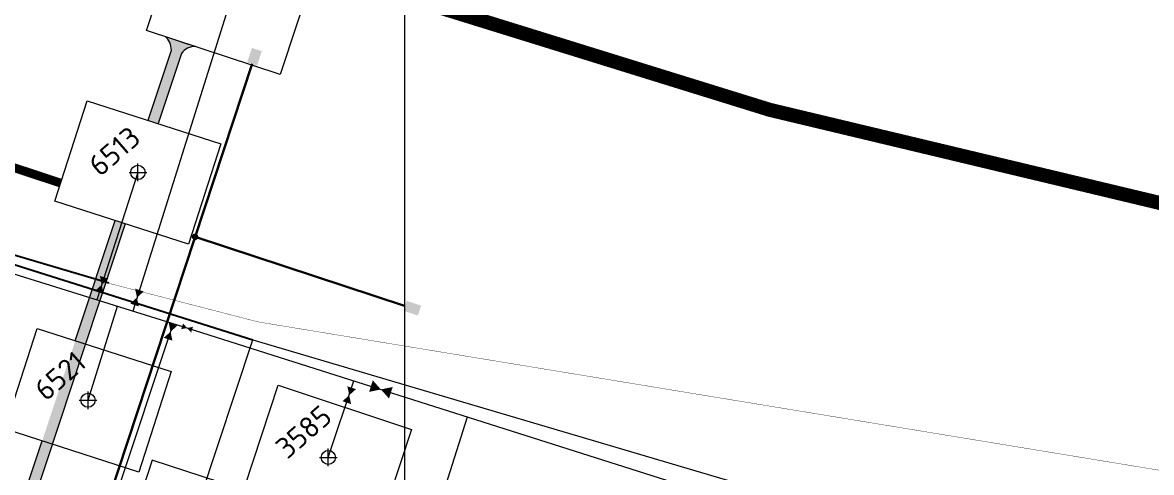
# Model space of a CAD drawing. Header units: millimetres. Extents: x 519 to 9564855, y -810 to 5021775.
# Drawn here: x 9537783 to 9538425, y 4999039 to 4999295 of the extents above; entities that cross this region are included whole.
import ezdxf

# ---------------------------------------------------------------- set-up
doc = ezdxf.new("R2010")
doc.units = ezdxf.units.MM
doc.header["$LTSCALE"] = 2
doc.header["$MEASUREMENT"] = 0
doc.header["$PDMODE"] = 2
doc.header["$PDSIZE"] = 5
doc.linetypes.add('92051501$0$GROUND1', pattern=[60, 50, -10])
for name, color, linetype in [('Existing roads', 41, 'Continuous'), ('GRID_PULKOVO', 7, 'Continuous'), ('OilColl&Flowlines', 3, 'Continuous'), ('Газопровод', 4, 'Continuous'), ('Скважины 2017г', 221, 'Continuous'), ('Скважины на 2015 год', 7, 'Continuous')]:
    doc.layers.add(name, color=color, linetype=linetype)
for name, color, linetype, lineweight in [('PPLINE_GAS', 4, 'GAS_LINE', 30), ('WELLS(drilled after 2000y)', 6, 'Continuous', 40), ('Скважины на 2023 год', 201, 'Continuous', 20), ('Электро', 1, 'Continuous', 30), ('Электроснаб', 1, 'Continuous', 18), ('Электроснабжене', 1, 'Continuous', 18)]:
    doc.layers.add(name, color=color, linetype=linetype, lineweight=lineweight)
doc.styles.add('92051501$0$STANDARD', font='simplex.shx')
doc.styles.add('Elect', font='isocpeur.ttf')
doc.styles.add('GeoApp', font='', dxfattribs={"height": 1})
doc.styles.get('GeoApp').set_extended_font_data('D431', italic=True)
doc.linetypes.add('g5_121_g', pattern='A,4,-0.4,["Г",GeoApp,S=1,R=0,X=0,Y=-0.5],-1.2,12', length=17.6)
doc.linetypes.add('GAS_LINE', pattern='A,0.5,-0.2,["G",92051501$0$STANDARD,S=0.1,R=0,X=-0.1,Y=-0.05],-0.05', length=0.75)

# ---------------------------------------------------------------- blocks, each defined once
blk = doc.blocks.new('92051501$0$VALVE')
at = {"layer": 'OilColl&Flowlines'}
for points in [[(-5.97, -3.45), (-5.97, 3.45), (0, 0)], [(5.97, -3.45), (0, 0), (5.97, 3.45)]]:
    blk.add_solid(points, dxfattribs=at)

msp = doc.modelspace()

# ---------------------------------------------------------------- hatches: boundary and pattern name
at = {"layer": 'Existing roads', "lineweight": 0}
h = msp.add_hatch(color=256, dxfattribs=at)
h.paths.add_polyline_path([(9537821.32489, 4999121.2388), (9537815.62635, 4999123.12434), (9537782.28299, 4999022.35316), (9537787.98153, 4999020.46762)])
h.paths.add_polyline_path([(9537787.98153, 4999020.46762), (9537782.28299, 4999022.35316), (9537774.88674, 4999000), (9537781.20917, 4999000)])
edge = h.paths.add_edge_path()
edge.add_line((9537780.4378, 4998997.66877), (9537781.20917, 4999000))
edge.add_line((9537781.20917, 4999000), (9537774.88674, 4999000))
edge.add_line((9537774.88674, 4999000), (9537774.73927, 4998999.55431))
edge.add_arc((9537767.61892, 4999001.9103), 7.5, 251.69155602, 341.6915562, ccw=False)
edge.add_line((9537765.26293, 4998994.78996), (9537785.20216, 4998988.19243))
edge.add_arc((9537787.55815, 4998995.31277), 7.5, 161.691556, 251.69155597, ccw=False)
h.paths.add_polyline_path([(9537841.00989, 4999180.73132), (9537835.29552, 4999182.56902), (9537815.62635, 4999123.12434), (9537821.32489, 4999121.2388)])
edge = h.paths.add_edge_path()
edge.add_arc((9537880.73748, 4999271.92215), 9.53165, 87.27250629, 143.79721627, ccw=False)
edge.add_line((9537881.19105, 4999281.443), (9537863.73819, 4999287.21784))
edge.add_arc((9537857.20985, 4999279.4619), 10.13774, -0.13760789, 49.91194914, ccw=False)
edge.add_line((9537867.34756, 4999279.43755), (9537854.14412, 4999239.53378))
edge.add_line((9537854.14412, 4999239.53378), (9537859.85849, 4999237.69608))
edge.add_line((9537859.85849, 4999237.69608), (9537873.04609, 4999277.55197))
at = {"layer": 'Электро'}
for points in [[(9537910.522, 4999272.54476), (9537916.13423, 4999270.68778), (9537918.84146, 4999278.86964), (9537913.22923, 4999280.72662)], [(9538007.67544, 4999128.51868), (9538009.53243, 4999134.13092), (9538001.35057, 4999136.83815), (9537999.49358, 4999131.22591)]]:
    msp.add_hatch(color=256, dxfattribs=at).paths.add_polyline_path(points)
h = msp.add_hatch(color=256, dxfattribs=at)
edge = h.paths.add_edge_path()
edge.add_arc((9537880.86474, 4999173.25736), 1.2343, 0, 360)
at = {"layer": 'Электроснаб', "lineweight": 0}
for points in [[(9537910.522, 4999272.54476), (9537916.13423, 4999270.68778), (9537918.84146, 4999278.86964), (9537913.22923, 4999280.72662)], [(9538007.67544, 4999128.51868), (9538009.53243, 4999134.13092), (9538001.35057, 4999136.83815), (9537999.49358, 4999131.22591)]]:
    msp.add_hatch(color=1, dxfattribs=at).paths.add_polyline_path(points)
h = msp.add_hatch(color=1, dxfattribs=at)
edge = h.paths.add_edge_path()
edge.add_arc((9537880.86474, 4999173.25736), 1.2343, 0, 360)
at = {"layer": 'Электроснабжене', "lineweight": 0}
for points in [[(9537910.522, 4999272.54476), (9537916.13423, 4999270.68778), (9537918.84146, 4999278.86964), (9537913.22923, 4999280.72662)], [(9538007.67544, 4999128.51868), (9538009.53243, 4999134.13092), (9538001.35057, 4999136.83815), (9537999.49358, 4999131.22591)]]:
    msp.add_hatch(color=1, dxfattribs=at).paths.add_polyline_path(points)
h = msp.add_hatch(color=1, dxfattribs=at)
edge = h.paths.add_edge_path()
edge.add_arc((9537880.86474, 4999173.25736), 1.2343, 0, 360)

# ---------------------------------------------------------------- linework, layer by layer
at = {"layer": 'Existing roads', "lineweight": 0}
for p, q in [((9537867.41299, 4999286.00191), (9537876.90901, 4999282.85985)), ((9537700.29795, 4999238.24849), (9537804.33351, 4999203.82501))]:
    msp.add_line(p, q, dxfattribs=at)
at = {"layer": 'Existing roads', "lineweight": 0, "flags": 128}
for points in [[(9537854.14412, 4999239.53378), (9537867.34757, 4999279.43759, 0.221918993), (9537863.73819, 4999287.21784)], [(9537881.19105, 4999281.443, 0.251761199), (9537873.04609, 4999277.55197), (9537859.85849, 4999237.69608)], [(9537841.00989, 4999180.73132), (9537780.4378, 4998997.66877, 0.414213562), (9537785.20216, 4998988.19243)], [(9537765.26293, 4998994.78996, 0.414213562), (9537774.73927, 4998999.55431), (9537793.80606, 4999057.17848)]]:
    msp.add_lwpolyline(points, format="xyb", dxfattribs=at)
at = {"layer": 'Existing roads', "lineweight": 0, "const_width": 5}
msp.add_lwpolyline([(9537700.29795, 4999238.24849), (9537804.33351, 4999203.82501)], dxfattribs=at)
at = {"layer": 'Existing roads', "lineweight": 0, "flags": 128}
msp.add_lwpolyline([(9537812.65467, 4999114.14324), (9537835.29552, 4999182.56902)], dxfattribs=at)
at = {"layer": 'GRID_PULKOVO', "lineweight": 0}
msp.add_line((9538000, 5010000), (9538000, 4992000), dxfattribs=at)
at = {"layer": 'OilColl&Flowlines', "lineweight": 0}
for p, q in [((9537900.7, 4999306.6), (9537845.33606, 4999131.07096)), ((9537394.35793, 4999271.62923), (9537876.75795, 4999121.27757)), ((9537868.4307, 4999123.89379), (9537782.6, 4998866.5)), ((9537876.75795, 4999121.27757), (9538823.12295, 4998821.47873)), ((9537956.7, 4999047.8), (9537971.17731, 4999091.36647)), ((9538003.1, 4998967.3), (9538035.907, 4999070.86076))]:
    msp.add_line(p, q, dxfattribs=at)
for points in [[(9537831.56627, 4999149.42149), (9537827.71589, 4999145.99195), (9537826.67101, 4999151.04124)], [(9537828.76078, 4999140.94267), (9537823.86552, 4999142.56242), (9537827.71589, 4999145.99195)], [(9537848.80128, 4999133.69524), (9537843.90603, 4999135.31499), (9537847.7564, 4999138.74452)], [(9537851.60677, 4999142.17406), (9537847.7564, 4999138.74452), (9537846.71152, 4999143.79381)], [(9537867.93885, 4999114.23607), (9537863.0436, 4999115.85582), (9537866.89397, 4999119.28536)], [(9537870.74434, 4999122.7149), (9537866.89397, 4999119.28536), (9537865.84909, 4999124.33465)], [(9537972.43853, 4999086.62294), (9537968.58816, 4999083.1934), (9537967.54328, 4999088.24269)], [(9537969.63304, 4999078.14411), (9537964.73779, 4999079.76386), (9537968.58816, 4999083.1934)]]:
    msp.add_solid(points, dxfattribs=at)
at = {"layer": 'PPLINE_GAS', "linetype": 'g5_121_g', "lineweight": -2}
msp.add_line((9537831.81227, 4999146.8258), (9535279.41281, 4999904.81595), dxfattribs=at)
at = {"layer": 'PPLINE_GAS', "linetype": 'GAS_LINE', "lineweight": 0, "ltscale": 20}
msp.add_line((9537867.00705, 4998973.70509, 0), (9537913.66251, 4999114.70847, 0), dxfattribs=at)
at = {"layer": 'PPLINE_GAS', "linetype": 'g5_121_g', "lineweight": 0}
msp.add_line((9537913.66251, 4999114.70847, 0), (9538827.54659, 4998845.07253), dxfattribs=at)
at = {"layer": 'PPLINE_GAS', "linetype": 'g5_121_g', "lineweight": -2}
msp.add_lwpolyline([(9535281.39298, 4999898.00414), (9537698.38059, 4999182.63516), (9537913.66251, 4999114.70847)], dxfattribs=at)
at = {"layer": 'PPLINE_GAS', "linetype": 'g5_121_g', "lineweight": -2, "const_width": 0.2}
msp.add_lwpolyline([(9537831.81227, 4999146.8258), (9537916.7796, 4999124.87094), (9539818.92763, 4998812.07021), (9541254.47752, 4998655.71676), (9542078.75562, 4998382.97871), (9541951.37597, 4998003.12532)], dxfattribs=at)
at = {"layer": 'WELLS(drilled after 2000y)', "color": 0, "linetype": 'ByBlock', "lineweight": 0, "ltscale": 5}
msp.add_lwpolyline([(9537853.28202, 4999290.6776), (9537872.13745, 4999347.66299), (9537948.11798, 4999322.52241), (9537929.26254, 4999265.53702), (9537853.28202, 4999290.6776)], dxfattribs=at)
at = {"layer": 'WELLS(drilled after 2000y)', "color": 0, "linetype": 'ByBlock', "lineweight": 0}
msp.add_lwpolyline([(9537909.28202, 4999031.8776), (9537928.13745, 4999088.86299), (9538004.11798, 4999063.72241), (9537985.26254, 4999006.73702), (9537909.28202, 4999031.8776)], dxfattribs=at)
msp.add_circle((9537956.7, 4999047.8), 4, dxfattribs=at)
msp.add_point((9537956.7, 4999047.8), dxfattribs=at)
at = {"layer": 'Газопровод', "color": 132, "linetype": '92051501$0$GROUND1', "lineweight": 100, "const_width": 8}
msp.add_lwpolyline([(9535019.30777, 5000268.41216), (9535549.94724, 5000124.68543), (9535575.38997, 5000080.34023), (9535762.92605, 5000028.6546), (9535921.7141, 4999973.3482), (9536016.14979, 4999940.45594), (9536299.45685, 4999841.77916), (9536429.47294, 4999796.49413), (9536488.98253, 4999778.05777), (9536680.02453, 4999718.87202), (9536871.06653, 4999659.68626), (9536931.65347, 4999640.91613), (9536966.19583, 4999628.81712), (9537249.32986, 4999529.64497), (9537264.85214, 4999524.20804), (9537345.24438, 4999501.27231), (9537537.57031, 4999446.40215), (9537729.89624, 4999391.53198), (9537825.94199, 4999363.86113), (9537921.46299, 4999334.26825), (9538112.50499, 4999275.0825), (9538208.05719, 4999245.47995), (9538499.86844, 4999175.86436)], dxfattribs=at)
at = {"layer": 'Скважины 2017г', "color": 0, "linetype": 'ByBlock', "lineweight": 0}
msp.add_lwpolyline([(9537867.16813, 4999096.61215), (9537848.79912, 4999039.49316), (9537772.64046, 4999063.98517), (9537791.00947, 4999121.10416), (9537867.16813, 4999096.61215)], dxfattribs=at)
msp.add_circle((9537819.9, 4999080.3), 4, dxfattribs=at)
msp.add_point((9537819.9, 4999080.3), dxfattribs=at)
at = {"layer": 'Скважины на 2015 год', "color": 3, "linetype": 'ByBlock', "lineweight": 0, "ltscale": 5}
for p, q in [((9537848.3, 4999209.9), (9537824.96505, 4999137.42008)), ((9537819.9, 4999080.3), (9537836.69718, 4999133.76348))]:
    msp.add_line(p, q, dxfattribs=at)
at = {"layer": 'Скважины на 2015 год', "color": 0, "linetype": 'ByBlock', "lineweight": 0}
msp.add_lwpolyline([(9537895.56813, 4999226.21215), (9537877.19912, 4999169.09316), (9537801.04046, 4999193.58517), (9537819.40947, 4999250.70416), (9537895.56813, 4999226.21215)], dxfattribs=at)
msp.add_circle((9537848.3, 4999209.9), 4.09, dxfattribs=at)
msp.add_point((9537848.3, 4999209.9), dxfattribs=at)
at = {"layer": 'Скважины на 2023 год', "color": 0, "linetype": 'ByBlock', "lineweight": 0}
msp.add_lwpolyline([(9537837.80241, 4998989.14789), (9537913.88693, 4998964.42653), (9537932.42795, 4999021.48992), (9537856.34343, 4999046.21128)], close=True, dxfattribs=at)
at = {"layer": 'Электро'}
for p, q in [((9537819.37613, 4998987.11597, 0), (9537913.27298, 4999271.62566)), ((9538000, 4999133.93112), (9537880.81161, 4999173.26692, 0))]:
    msp.add_line(p, q, dxfattribs=at)
msp.add_circle((9537880.86474, 4999173.25736, 0), 1.2343, dxfattribs=at)
at = {"layer": 'Электроснаб', "color": 1, "lineweight": 0}
for p, q in [((9537819.37613, 4998987.11597, 0), (9537913.27298, 4999271.62566)), ((9538000, 4999133.93112), (9537880.81161, 4999173.26692, 0))]:
    msp.add_line(p, q, dxfattribs=at)
msp.add_circle((9537880.86474, 4999173.25736, 0), 1.2343, dxfattribs=at)
at = {"layer": 'Электроснабжене', "color": 1, "lineweight": 0}
for p, q in [((9537819.37613, 4998987.11597, 0), (9537913.27298, 4999271.62566)), ((9538000, 4999133.93112), (9537880.81161, 4999173.26692, 0))]:
    msp.add_line(p, q, dxfattribs=at)
msp.add_circle((9537880.86474, 4999173.25736, 0), 1.2343, dxfattribs=at)

# ---------------------------------------------------------------- block references
at = {"layer": 'OilColl&Flowlines', "lineweight": 0, "xscale": 0.4999999990464039, "yscale": 0.4999999990464039, "zscale": 0.4999999990464039, "rotation": 341.6915560198701}
msp.add_blockref('92051501$0$VALVE', (9537876.32609, 4999121.41325), dxfattribs=at)
at = {"layer": 'OilColl&Flowlines', "lineweight": 0, "rotation": 341.6915559985446}
msp.add_blockref('92051501$0$VALVE', (9537986.62637, 4999086.47237), dxfattribs=at)

# ---------------------------------------------------------------- texts
at = {"layer": 'WELLS(drilled after 2000y)', "color": 0, "linetype": 'ByBlock', "lineweight": 0, "style": 'Elect'}
msp.add_text(' 3585', height=12, rotation=41, dxfattribs=at).set_placement((9537927.61986, 4999041.35038))
at = {"layer": 'Скважины 2017г', "color": 0, "linetype": 'ByBlock', "lineweight": 0, "style": 'Elect'}
msp.add_text('6521', height=12, rotation=41, dxfattribs=at).set_placement((9537795.98419, 4999079.28847))
at = {"layer": 'Скважины на 2015 год', "color": 0, "linetype": 'ByBlock', "lineweight": 0, "style": 'Elect'}
msp.add_text('6513', height=12, rotation=41, dxfattribs=at).set_placement((9537826.79037, 4999206.97491))

doc.saveas('drawing.dxf')
